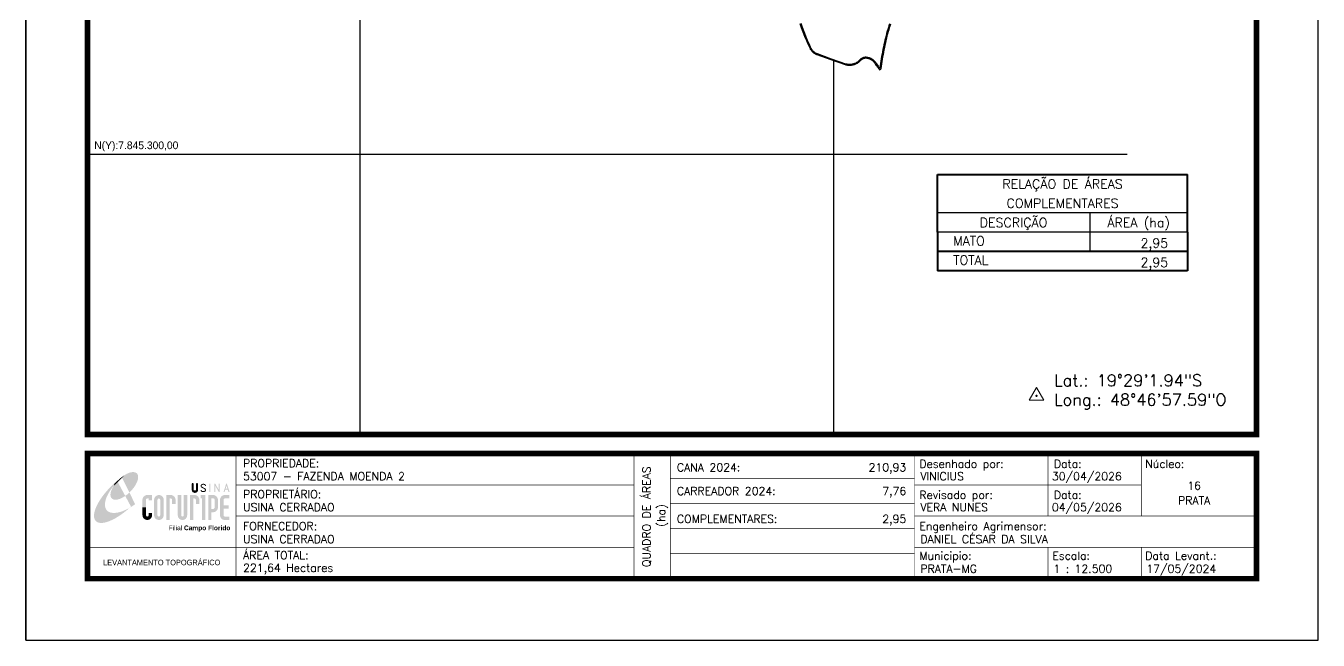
# Model space of a CAD drawing. Header units: metres. Extents: x 731594 to 734323, y 7844273 to 7848133.
# Drawn here: x 731594 to 734323, y 7844273 to 7845571 of the extents above; entities that cross this region are included whole.
import ezdxf
from ezdxf.enums import TextEntityAlignment as Align

# ---------------------------------------------------------------- set-up
doc = ezdxf.new("R2010")
doc.units = ezdxf.units.M
doc.header["$LTSCALE"] = 0.6
doc.linetypes.add('LIN0', pattern=[0])
for name, color, linetype in [('0114053007', 1, 'Continuous'), ('0114053007025', 5, 'Continuous'), ('MALHA', 8, 'Continuous'), ('MARGEM', 5, 'Continuous'), ('QUADRO_DE_AREAS_COMPLEMENTARES', 7, 'Continuous'), ('TEXTO', 7, 'Continuous')]:
    doc.layers.add(name, color=color, linetype=linetype)
doc.styles.add('ARIAL', font='arial.ttf')
doc.styles.add('Simplex', font='simplex.shx')

# ---------------------------------------------------------------- blocks, each defined once
blk = doc.blocks.new('A$C78F83FB3')
at = {"layer": 'MARGEM'}
h = blk.add_hatch(color=20, dxfattribs=at)
edge = h.paths.add_edge_path()
edge.add_ellipse((19.49, 23.77), major_axis=(-6.68, -6.67), ratio=0.469426, start_angle=292.73277, end_angle=601.25787)
edge.add_ellipse((22.83, 22.05), major_axis=(12.64, 11.29), ratio=0.457614, start_angle=79.90686, end_angle=107.91393)
edge = h.paths.add_edge_path()
edge.add_ellipse((18.28, 18.7), major_axis=(13.95, 13.59), ratio=0.386848, start_angle=63.96117, end_angle=264.59932)
edge.add_ellipse((22.83, 22.05), major_axis=(12.64, 11.29), ratio=0.457614, start_angle=107.91393, end_angle=245.11815, ccw=False)
edge.add_ellipse((19.49, 23.77), major_axis=(-6.68, -6.67), ratio=0.469426, start_angle=241.25787, end_angle=292.73277, ccw=False)
for color, points in [(20, [(15.46, 26.12), (14.17, 24.81), (14.06, 24.24), (14.39, 23.97), (14.67, 24.54), (19.47, 29.32), (18.48, 28.66), (17.31, 27.78)]), (7, [(58.42, 24.9), (57.9, 24.9), (57.9, 21.73, -0.414214), (57.15, 20.98), (56.84, 20.98, -0.414214), (56.09, 21.73), (56.09, 24.9), (55.57, 24.9), (55.57, 21.73, 0.414214), (56.84, 20.46), (57.15, 20.46, 0.414214), (58.42, 21.73)]), (7, [(61.7, 24.9), (61.23, 24.9, 0.396318), (60.04, 23.78), (60.04, 23.72, 0.151912), (60.39, 22.97), (60.46, 22.92), (62.18, 22), (62.85, 21.83, 0.12407), (62.51, 22.42), (60.75, 23.36, -0.13192), (60.56, 23.77, -0.385578), (61.23, 24.37), (61.7, 24.37, -0.414214), (62.37, 23.7), (62.89, 23.7, 0.414214)]), (7, [(62.37, 23.7), (62.89, 23.7, 0.414214), (61.7, 24.9), (61.23, 24.9, 0.396318), (60.04, 23.78), (60.04, 23.72, 0.151912), (60.39, 22.97), (60.46, 22.92), (62.18, 22), (62.18, 22, -0.131921), (62.37, 21.59, -0.385578), (61.7, 20.98), (61.23, 20.98, -0.414214), (60.56, 21.65), (60.04, 21.65, 0.414214), (61.23, 20.46), (61.7, 20.46, 0.402546), (62.89, 21.61, 0.165292), (62.51, 22.42), (60.75, 23.36, -0.13192), (60.56, 23.77, -0.385578), (61.23, 24.37), (61.7, 24.37, -0.414214)]), (7, [(30.97, 12.46), (29.13, 12.46), (29.13, 8.21, 1), (34.29, 8.21), (34.29, 9.41), (32.45, 9.41), (32.45, 8.21, -1), (30.97, 8.21)])]:
    blk.add_hatch(color=color, dxfattribs=at).paths.add_polyline_path(points)
h = blk.add_hatch(color=7, dxfattribs=at)
h.paths.add_polyline_path([(65.24, 24.9), (64.72, 24.9), (64.72, 20.46), (65.24, 20.46)])
h.paths.add_polyline_path([(67.38, 20.46), (67.9, 20.46), (67.9, 23.74), (69.74, 20.46), (70.23, 20.46), (70.23, 24.9), (69.71, 24.9), (69.71, 21.58), (67.85, 24.9), (67.38, 24.9)])
h.paths.add_polyline_path([(72.17, 20.46), (72.72, 20.46), (73.14, 21.73), (74.49, 21.73), (74.9, 20.46), (75.45, 20.46), (74, 24.9), (73.62, 24.9)])
h.paths.add_polyline_path([(73.81, 23.8), (74.32, 22.25), (73.31, 22.25)], flags=16)
h = blk.add_hatch(color=7, dxfattribs=at)
h.paths.add_polyline_path([(31.71, 18.93, 0.414214), (29.13, 16.35), (29.13, 12.46), (30.97, 12.46), (30.97, 16.35, -0.414214), (31.71, 17.09), (32.45, 17.09), (32.45, 16.02), (34.29, 16.02), (34.29, 18.93)])
h.paths.add_polyline_path([(44.15, 17.09, -0.414214), (44.89, 16.35), (44.89, 14.1), (46.72, 14.1), (46.72, 16.17, 0.433937), (44.15, 18.93), (41.77, 18.93), (41.77, 12.46), (43.61, 12.46), (43.61, 17.09)])
h.paths.add_polyline_path([(43.61, 12.46), (41.77, 12.46), (41.77, 5.62), (43.61, 5.62)])
h.paths.add_polyline_path([(47.92, 12.46), (49.75, 12.46), (49.75, 18.93), (47.92, 18.93)])
h.paths.add_polyline_path([(52.91, 18.93), (51.08, 18.93), (51.08, 12.46), (52.91, 12.46)])
h.paths.add_polyline_path([(51.08, 8.12, -1), (49.75, 8.12), (49.75, 12.46), (47.92, 12.46), (47.92, 8.12, 1), (52.91, 8.12), (52.91, 12.46), (51.08, 12.46)])
h.paths.add_polyline_path([(54.41, 12.46), (56.25, 12.46), (56.25, 17.09), (56.79, 17.09, -0.414214), (57.53, 16.35), (57.53, 14.1), (59.36, 14.1), (59.36, 16.17, 0.433937), (56.79, 18.93), (54.41, 18.93)])
h.paths.add_polyline_path([(56.25, 12.46), (54.41, 12.46), (54.41, 5.62), (56.25, 5.62)])
h.paths.add_polyline_path([(60.73, 12.46), (62.58, 12.46), (62.58, 18.93), (60.02, 18.93), (60.02, 17.08), (60.73, 17.08)])
h.paths.add_polyline_path([(62.58, 12.46), (60.73, 12.46), (60.73, 5.62), (62.58, 5.62)])
h.paths.add_polyline_path([(64.06, 12.46), (65.82, 12.46), (65.82, 17.17), (66.66, 17.17, -0.450417), (67.48, 16.25), (67.48, 12.46), (69.24, 12.46, 0.002307), (69.24, 12.48, 0.005282), (69.23, 12.54, -0.000938), (69.23, 12.53), (69.23, 16.17, 0.433937), (66.66, 18.93), (64.06, 18.93)])
h.paths.add_polyline_path([(64.06, 5.62), (65.82, 5.62), (65.82, 9.77), (66.66, 9.77, 0.426056), (69.24, 12.46), (67.48, 12.46), (67.48, 12.45, -0.450417), (66.66, 11.53), (65.82, 11.53), (65.82, 12.46), (64.06, 12.46)])
h.paths.add_polyline_path([(70.37, 12.46), (74.87, 12.46), (74.87, 13.44), (72.21, 13.44), (72.21, 16.35, -0.414214), (72.95, 17.09), (75.38, 17.09), (75.38, 18.93), (72.95, 18.93, 0.414214), (70.37, 16.35)])
h.paths.add_polyline_path([(72.21, 11.62), (74.87, 11.62), (74.87, 12.46), (70.37, 12.46), (70.37, 8.21, 0.414214), (72.95, 5.62), (75.38, 5.62), (75.38, 7.47), (72.95, 7.47, -0.414214), (72.21, 8.21)])
h = blk.add_hatch(color=7, dxfattribs=at)
h.paths.add_polyline_path([(35.29, 16.35), (35.29, 8.21, 1), (40.46, 8.21, 0.016978), (40.45, 8.38), (40.45, 16.17, 0.433937), (37.88, 18.93), (37.87, 18.93, 0.41391)])
h.paths.add_polyline_path([(38.62, 16.35), (38.62, 8.21, -1), (37.13, 8.21), (37.13, 16.35, -1)], flags=16)
at = {"layer": 'MARGEM', "color": 7}
blk.add_lwpolyline([(58.42, 24.9), (57.9, 24.9), (57.9, 21.73, -0.414214), (57.15, 20.98), (56.84, 20.98, -0.414214), (56.09, 21.73), (56.09, 24.9), (55.57, 24.9), (55.57, 21.73, 0.414214), (56.84, 20.46), (57.15, 20.46, 0.414214), (58.42, 21.73), (58.42, 24.9)], format="xyb", close=True, dxfattribs=at)
at = {"layer": 'MARGEM', "color": 252, "insert": (43.05, 2.72), "char_height": 2.5, "attachment_point": 1, "style": 'ARIAL'}
blk.add_mtext_dynamic_manual_height_columns('Filial {\\fArial|b1|i0|c0|p34;Campo Florido}', width=33.0271, gutter_width=2.46, heights=[2.95], dxfattribs=at)

msp = doc.modelspace()

# ---------------------------------------------------------------- linework, layer by layer
at = {"layer": '0114053007'}
msp.add_lwpolyline([(733419.8, 7845574.9), (733418.2, 7845570.3), (733417.1, 7845567), (733415.8, 7845562.8), (733414.8, 7845559.5), (733413.4, 7845554.6), (733412.2, 7845549.8), (733411, 7845545), (733409.9, 7845540.1), (733408.8, 7845535.3), (733407.8, 7845530.4), (733406.8, 7845525.5), (733405.7, 7845520.6), (733404.8, 7845515.7), (733403.9, 7845510.8), (733403, 7845506), (733402.1, 7845501.1), (733401.4, 7845496.1), (733400.6, 7845491.2), (733399.2, 7845481.4), (733398.2, 7845477.3), (733395.5, 7845480.6), (733394.3, 7845482.3), (733393, 7845484.1), (733391.7, 7845485.9), (733390.3, 7845487.7), (733389, 7845489.4), (733387.6, 7845491.1), (733386.8, 7845492.4), (733386.2, 7845493.1), (733385.7, 7845493.8), (733384.9, 7845494.8), (733384.3, 7845495.4), (733383.8, 7845495.8), (733383.2, 7845496.4), (733382.5, 7845497.1), (733381.6, 7845497.8), (733380.9, 7845498.3), (733380.3, 7845498.7), (733379.6, 7845499.2), (733378.7, 7845499.7), (733377.6, 7845500.3), (733376.9, 7845500.6), (733376.1, 7845500.9), (733375.3, 7845501.2), (733374.5, 7845501.5), (733373.7, 7845501.7), (733372.9, 7845502), (733371.7, 7845502.2), (733370.9, 7845502.4), (733370.2, 7845502.5), (733368.8, 7845502.6), (733368, 7845502.7), (733367.3, 7845502.7), (733366.1, 7845502.7), (733365.2, 7845502.6), (733364.5, 7845502.5), (733364.2, 7845502.4), (733363.3, 7845502.2), (733362.6, 7845501.9), (733362, 7845501.7), (733361.3, 7845501.4), (733360.7, 7845501.1), (733360, 7845500.7), (733359.4, 7845500.4), (733358.8, 7845500), (733358.2, 7845499.6), (733357.3, 7845499), (733356.7, 7845498.6), (733356, 7845498), (733355.4, 7845497.4), (733354.7, 7845496.7), (733354.1, 7845496.1), (733353.7, 7845495.5), (733353, 7845494.7), (733352.4, 7845494.1), (733352.2, 7845493.9), (733350.9, 7845493), (733349.9, 7845492.4), (733349, 7845491.8), (733348.1, 7845491.3), (733347.1, 7845490.8), (733345.7, 7845490.1), (733344.1, 7845489.5), (733343.1, 7845489.1), (733342.1, 7845488.8), (733341, 7845488.5), (733340, 7845488.2), (733338.9, 7845488), (733337.8, 7845487.8), (733336.7, 7845487.7), (733335.7, 7845487.6), (733334.1, 7845487.5), (733332.9, 7845487.5), (733331.9, 7845487.5), (733330.8, 7845487.6), (733329.7, 7845487.7), (733328.6, 7845487.8), (733327.5, 7845488), (733326, 7845488.3), (733324.9, 7845488.5), (733294.7, 7845499.1), (733264.8, 7845509.8), (733263.9, 7845510.1), (733262.6, 7845510.7), (733261.4, 7845511.4), (733260.5, 7845511.9), (733259.4, 7845512.6), (733258.6, 7845513.2), (733257.8, 7845513.7), (733257.1, 7845514.3), (733256.4, 7845515), (733255.4, 7845515.9), (733254.4, 7845516.9), (733253.5, 7845518), (733252.7, 7845519.1), (733251.9, 7845520.3), (733251.1, 7845521.5), (733250.5, 7845522.7), (733249.8, 7845524), (733249.3, 7845525.4), (733246, 7845532.4), (733242.8, 7845539.6), (733239.7, 7845546.8), (733236.7, 7845554.1), (733233.9, 7845561.5), (733231.1, 7845568.8), (733228.8, 7845575.3)], dxfattribs=at)
at = {"layer": '0114053007025'}
msp.add_lwpolyline([(733417.9, 7845575.6), (733416.3, 7845571), (733415.2, 7845567.7), (733413.8, 7845563.4), (733412.9, 7845560), (733411.5, 7845555.1), (733410.3, 7845550.3), (733409.1, 7845545.4), (733408, 7845540.6), (733406.9, 7845535.7), (733405.8, 7845530.8), (733404.8, 7845525.9), (733403.8, 7845521), (733402.8, 7845516.1), (733401.9, 7845511.2), (733401, 7845506.3), (733400.2, 7845501.4), (733399.4, 7845496.4), (733398.6, 7845491.5), (733397.2, 7845481.8), (733397.2, 7845481.6), (733397.2, 7845481.6), (733397.1, 7845481.8), (733395.9, 7845483.5), (733394.6, 7845485.3), (733393.3, 7845487.1), (733391.9, 7845488.9), (733390.6, 7845490.6), (733389.2, 7845492.3), (733388.4, 7845493.5), (733387.8, 7845494.4), (733387.2, 7845495.1), (733386.4, 7845496.1), (733385.7, 7845496.8), (733385.2, 7845497.3), (733384.6, 7845497.9), (733383.8, 7845498.6), (733382.8, 7845499.3), (733382.1, 7845499.9), (733381.4, 7845500.4), (733380.6, 7845500.9), (733379.7, 7845501.4), (733378.5, 7845502), (733377.7, 7845502.4), (733376.8, 7845502.8), (733376, 7845503.1), (733375.1, 7845503.4), (733374.3, 7845503.7), (733373.4, 7845503.9), (733372.1, 7845504.2), (733371.2, 7845504.4), (733370.5, 7845504.5), (733368.9, 7845504.6), (733368.1, 7845504.7), (733367.3, 7845504.7), (733366, 7845504.7), (733364.9, 7845504.6), (733364.1, 7845504.5), (733363.7, 7845504.4), (733362.7, 7845504.1), (733362, 7845503.8), (733361.2, 7845503.5), (733360.5, 7845503.2), (733359.8, 7845502.9), (733359.1, 7845502.5), (733358.4, 7845502.1), (733357.7, 7845501.7), (733357.1, 7845501.3), (733356.1, 7845500.6), (733355.4, 7845500.1), (733354.7, 7845499.5), (733354, 7845498.8), (733353.3, 7845498.1), (733352.6, 7845497.4), (733352.1, 7845496.8), (733351.5, 7845496), (733351.1, 7845495.6), (733351, 7845495.5), (733349.7, 7845494.6), (733348.9, 7845494), (733348, 7845493.5), (733347.1, 7845493), (733346.2, 7845492.6), (733344.9, 7845491.9), (733343.4, 7845491.3), (733342.5, 7845491), (733341.5, 7845490.7), (733340.5, 7845490.4), (733339.5, 7845490.2), (733338.5, 7845490), (733337.5, 7845489.8), (733336.5, 7845489.7), (733335.5, 7845489.6), (733334, 7845489.5), (733333, 7845489.5), (733331.9, 7845489.5), (733330.9, 7845489.5), (733329.9, 7845489.6), (733328.9, 7845489.8), (733327.9, 7845489.9), (733326.4, 7845490.2), (733325.5, 7845490.5), (733295.3, 7845500.9), (733265.5, 7845511.7), (733264.7, 7845512), (733263.5, 7845512.5), (733262.3, 7845513.1), (733261.6, 7845513.6), (733260.5, 7845514.3), (733259.8, 7845514.8), (733259.1, 7845515.3), (733258.4, 7845515.9), (733257.7, 7845516.4), (733256.8, 7845517.3), (733255.9, 7845518.3), (733255.1, 7845519.3), (733254.3, 7845520.3), (733253.5, 7845521.4), (733252.9, 7845522.5), (733252.2, 7845523.6), (733251.7, 7845524.8), (733251.1, 7845526.2), (733247.9, 7845533.2), (733244.7, 7845540.4), (733241.6, 7845547.6), (733238.6, 7845554.9), (733235.7, 7845562.2), (733233, 7845569.5), (733230.7, 7845575.9)], dxfattribs=at)
at = {"layer": 'MALHA'}
for points in [[(732300, 7844707.9), (732300, 7845759.4)], [(733300, 7844707.9), (733300, 7845497.2)], [(731723.9, 7845300), (733919.1, 7845300)]]:
    msp.add_lwpolyline(points, dxfattribs=at)
at = {"layer": 'MARGEM', "color": 174, "linetype": 'LIN0'}
msp.add_line((731594, 7844273.4), (731594, 7848132.5), dxfattribs=at)
at = {"layer": 'MARGEM', "color": 174, "linetype": 'LIN0', "flags": 128}
msp.add_lwpolyline([(734322.7, 7844273.4), (734322.7, 7848132.5), (731594, 7848132.5), (731594, 7844273.4)], close=True, dxfattribs=at)
at = {"layer": 'MARGEM', "color": 174, "linetype": 'LIN0', "const_width": 11.8, "flags": 128}
for points in [[(734192.7, 7844707.9), (734192.7, 7848002.6), (731723.9, 7848002.6), (731723.9, 7844707.9)], [(731723.9, 7844667.5), (734192.7, 7844667.5), (734192.7, 7844403.3), (731723.9, 7844403.3)]]:
    msp.add_lwpolyline(points, close=True, dxfattribs=at)
at = {"layer": 'MARGEM', "color": 174, "linetype": 'LIN0', "flags": 128}
for points, const_width in [([(732037.8, 7844667.5), (732037.8, 7844403.3)], 1.31), ([(732037.8, 7844667.5), (732037.8, 7844405.7)], 1.3), ([(732877.9, 7844667.5), (732877.9, 7844406.6)], 1.31), ([(732954.9, 7844667.5), (732954.9, 7844406.6)], 1.31), ([(733470.3, 7844667.5), (733470.3, 7844406.6)], 1.31), ([(733752.2, 7844535.4), (733752.2, 7844667.5)], 1.31), ([(733949.3, 7844535.4), (733949.3, 7844667.5)], 1.31), ([(732037.8, 7844601.4), (732877.9, 7844601.4)], 1.31), ([(732954.9, 7844614.6), (733470.3, 7844614.6)], 1.31), ([(733470.3, 7844601.4), (733949.3, 7844601.4)], 1.31), ([(732954.9, 7844561.8), (733470.3, 7844561.8)], 1.31), ([(732037.8, 7844535.4), (732877.9, 7844535.4)], 1.31), ([(733470.3, 7844535.4), (734192.9, 7844535.4)], 1.31), ([(732954.9, 7844509), (733470.3, 7844509)], 1.31), ([(731723.9, 7844469.4), (732877.9, 7844469.4)], 1.31), ([(733470.3, 7844469.4), (734192.8, 7844469.4)], 1.31), ([(733752.2, 7844469.4), (733752.2, 7844403.9)], 1.31), ([(733949.3, 7844469.4), (733949.3, 7844403.9)], 1.31), ([(732954.9, 7844456.1), (733470.3, 7844456.1)], 1.31)]:
    msp.add_lwpolyline(points, dxfattribs=dict(at, const_width=const_width))
at = {"layer": 'QUADRO_DE_AREAS_COMPLEMENTARES', "color": 174, "linetype": 'ByBlock', "lineweight": 40}
for p, q in [((733518.7, 7845135.3), (733518.7, 7845257.4)), ((733518.7, 7845257.4), (734047.1, 7845257.4)), ((734047.1, 7845135.3), (734047.1, 7845257.4)), ((733518.7, 7845135.3), (733518.7, 7845094.5)), ((734047.1, 7845135.3), (734047.1, 7845094.5)), ((733518.7, 7845094.5), (733518.7, 7845053.8)), ((734047.1, 7845094.5), (733518.7, 7845094.5)), ((734047.1, 7845094.5), (734047.1, 7845053.8)), ((734047.1, 7845053.8), (733518.7, 7845053.8))]:
    msp.add_line(p, q, dxfattribs=at)
at = {"layer": 'QUADRO_DE_AREAS_COMPLEMENTARES', "linetype": 'Continuous'}
for p, q in [((734047.1, 7845176), (733518.7, 7845176)), ((733840.3, 7845176), (733840.3, 7845094.5)), ((734047.1, 7845135.3), (733518.7, 7845135.3)), ((734047.1, 7845094.5), (733518.7, 7845094.5))]:
    msp.add_line(p, q, dxfattribs=at)
at = {"layer": 'TEXTO', "color": 7, "lineweight": 9, "flags": 128}
msp.add_lwpolyline([(733712.8, 7844780.6), (733743.3, 7844780.6), (733728, 7844807.1)], close=True, dxfattribs=at)
at = {"layer": 'TEXTO', "color": 7, "lineweight": 9, "const_width": 2.38, "flags": 128}
msp.add_lwpolyline([(733726.8, 7844789.5, -1), (733729.2, 7844789.5, -1)], format="xyb", close=True, dxfattribs=at)

# ---------------------------------------------------------------- block references
at = {"layer": 'MARGEM', "linetype": 'ByBlock', "xscale": 3.973495805208392, "yscale": 3.973495805208392, "zscale": 3.973495805208392}
msp.add_blockref('A$C78F83FB3', (731724.4, 7844504.8), dxfattribs=at)

# ---------------------------------------------------------------- texts
at = {"layer": 'MALHA'}
msp.add_text('N(Y):7.845.300,00', height=16.25, dxfattribs=at).set_placement((731738.4, 7845305.8), align=Align.BOTTOM_LEFT)
at = {"layer": 'MARGEM', "color": 7, "linetype": 'Continuous', "lineweight": 9, "style": 'Simplex'}
for s, height, p in [('PROPRIEDADE:', 16.892, (732052.6, 7844655.6)), ('Desenhado por:', 16.892, (733480.6, 7844654.3)), ('Data:', 16.89, (733764.6, 7844654.3)), ('Núcleo:', 16.89, (733957.6, 7844654.3)), ('PROPRIETÁRIO:', 16.892, (732052.6, 7844590.2)), ('Revisado por:', 16.892, (733480.6, 7844588.6)), ('Data:', 16.89, (733764.6, 7844588.6)), ('USINA CERRADAO', 16.892, (732052.6, 7844562.6)), ('FORNECEDOR:', 16.892, (732052.6, 7844522.8)), ('Engenheiro Agrimensor:', 16.892, (733480.6, 7844522.8)), ('ÁREA TOTAL:', 16.892, (732052.6, 7844461.3)), ('Municipio:', 16.89, (733480.6, 7844460.3)), ('Escala:', 16.89, (733761.3, 7844460.3)), ('Data Levant.:', 16.892, (733957.6, 7844460.3))]:
    msp.add_text(s, height=height, dxfattribs=at).set_placement(p, align=Align.TOP_LEFT)
at = {"layer": 'MARGEM', "color": 7, "linetype": 'Continuous', "style": 'Simplex'}
for s, height, p in [('53007 - FAZENDA MOENDA 2', 16.892, (732052.6, 7844628.1)), ('CANA 2024:', 16.89, (732968.7, 7844646.9)), ('VINICIUS', 16.89, (733482.7, 7844628.1)), ('30/04/2026', 16.89, (733760.4, 7844628.1)), ('CARREADOR 2024:', 16.892, (732968.7, 7844596.9)), ('VERA NUNES', 16.89, (733482.7, 7844562.6)), ('04/05/2026', 16.89, (733760.4, 7844562.6)), ('COMPLEMENTARES:', 16.892, (732968.7, 7844538)), ('USINA CERRADAO', 16.892, (732052.6, 7844495.2)), ('DANIEL CÉSAR DA SILVA', 16.892, (733482.7, 7844495.2)), ('221,64 Hectares', 16.892, (732052.6, 7844434.6)), ('PRATA-MG', 16.89, (733482.7, 7844432.7)), ('1 : 12.500', 16.89, (733763.4, 7844432.7)), ('17/05/2024', 16.89, (733959.8, 7844432.7))]:
    msp.add_text(s, height=height, dxfattribs=at).set_placement(p, align=Align.TOP_LEFT)
for s, height, p in [('QUADRO DE ÁREAS', 16.892, (732904.6, 7844534.2)), ('(ha)', 16.89, (732935.5, 7844536.8))]:
    msp.add_text(s, height=height, rotation=90, dxfattribs=at).set_placement(p, align=Align.MIDDLE_CENTER)
for s, p in [('210,93', (733453, 7844646.9)), ('7,76', (733453, 7844596.9)), ('2,95', (733453, 7844538))]:
    msp.add_text(s, height=16.89, dxfattribs=at).set_placement(p, align=Align.TOP_RIGHT)
for s, p in [('16', (734060.8, 7844599.7)), ('PRATA', (734060.8, 7844568.5))]:
    msp.add_text(s, height=16.89, dxfattribs=at).set_placement(p, align=Align.MIDDLE_CENTER)
at = {"layer": 'MARGEM', "color": 7, "linetype": 'ByBlock'}
msp.add_text('LEVANTAMENTO TOPOGRÁFICO', height=11.694, dxfattribs=at).set_placement((731880.9, 7844437.5), align=Align.MIDDLE_CENTER)
at = {"layer": 'QUADRO_DE_AREAS_COMPLEMENTARES', "linetype": 'Continuous', "style": 'Simplex'}
for s, p in [('RELAÇÃO DE ÁREAS', (733782.9, 7845237)), ('COMPLEMENTARES', (733782.9, 7845196.3)), ('DESCRIÇÃO', (733679.5, 7845155.6)), ('ÁREA (ha)', (733943.7, 7845155.6))]:
    msp.add_text(s, height=19.5, dxfattribs=at).set_placement(p, align=Align.MIDDLE_CENTER)
for s, p in [('MATO', (733552, 7845116.9)), ('TOTAL', (733552, 7845076.2))]:
    msp.add_text(s, height=19.5, dxfattribs=at).set_placement(p, align=Align.MIDDLE_LEFT)
for p in [(734006, 7845102.4), (734006, 7845061.7)]:
    msp.add_text('2,95', height=19.5, dxfattribs=at).set_placement(p, align=Align.RIGHT)
at = {"layer": 'TEXTO', "linetype": 'ByBlock', "style": 'Simplex'}
for s, p in [('Lat.: 19°29\'1.94"S', (733764.9, 7844809.7, 1108.3)), ('Long.: 48°46\'57.59"O', (733764.9, 7844768.9, 1108.3))]:
    msp.add_text(s, height=25, dxfattribs=at).set_placement(p)

doc.saveas('drawing.dxf')
